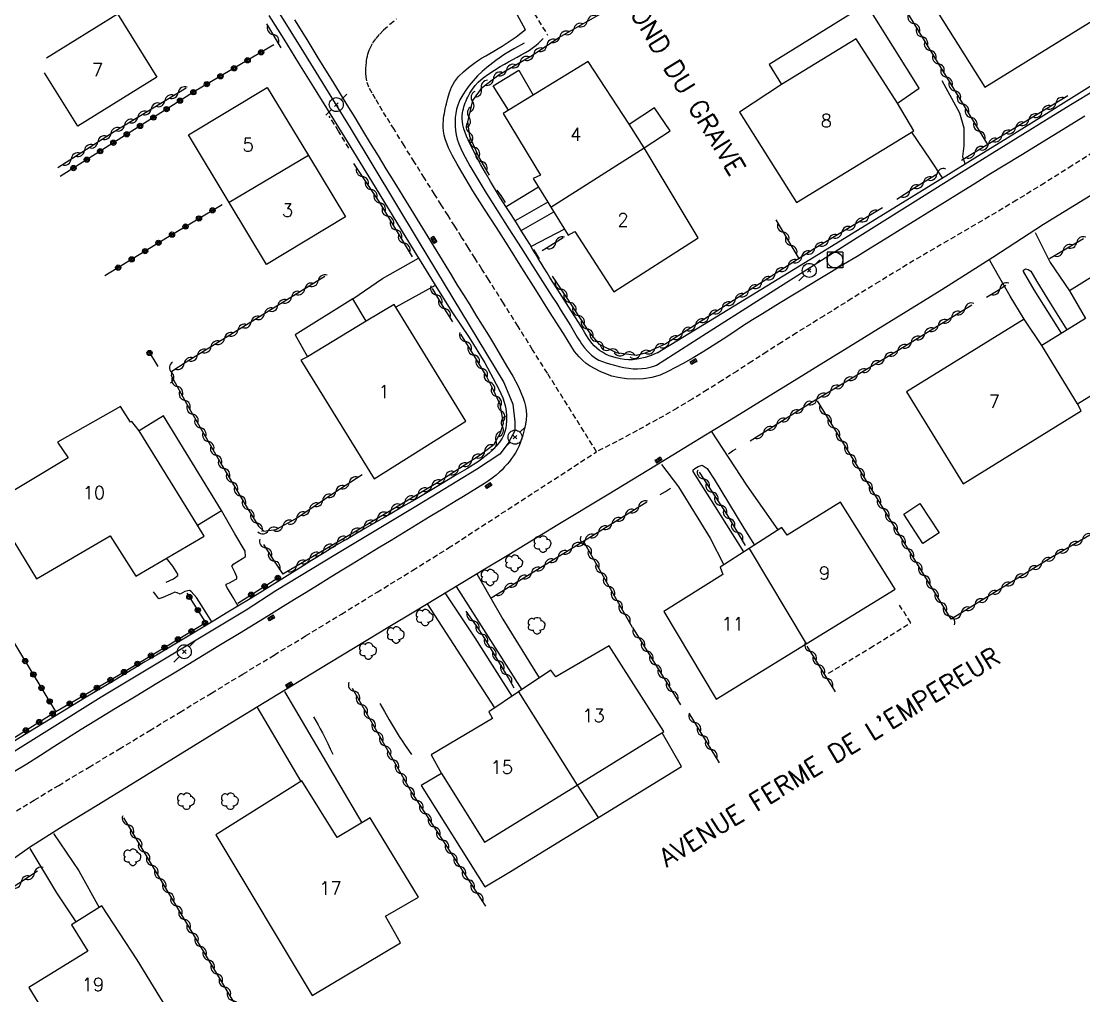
# Model space of a CAD drawing. Header units: millimetres. Extents: x 157000 to 158001, y 157000 to 158002.
# Drawn here: x 157534.4 to 157635.6, y 157336.2 to 157429 of the extents above; entities that cross this region are included whole.
import ezdxf
from ezdxf.enums import TextEntityAlignment as Align

# ---------------------------------------------------------------- set-up
doc = ezdxf.new("R2010")
doc.units = ezdxf.units.MM
doc.linetypes.add('DASHED', pattern=[0.75, 0.5, -0.25])
doc.layers.get('0').update_dxf_attribs({"linetype": 'CONTINUOUS'})
for name, color, linetype in [('W0001', 6, 'DASHED'), ('W0008', 7, 'CONTINUOUS'), ('W0014', 7, 'CONTINUOUS'), ('W0017', 7, 'CONTINUOUS'), ('W0101', 7, 'CONTINUOUS'), ('W0104', 1, 'CONTINUOUS'), ('W0112', 1, 'DASHED'), ('W0300', 7, 'CONTINUOUS'), ('W0310', 3, 'CONTINUOUS'), ('W0323', 7, 'CONTINUOUS'), ('W0401', 7, 'CONTINUOUS'), ('W0420', 7, 'CONTINUOUS'), ('W0473', 7, 'CONTINUOUS'), ('W0989', 7, 'CONTINUOUS'), ('W0991', 7, 'CONTINUOUS'), ('W1102', 7, 'CONTINUOUS')]:
    doc.layers.add(name, color=color, linetype=linetype)
doc.styles.get("Standard").update_dxf_attribs({"font": 'romans.shx', "width": 0.85})

# ---------------------------------------------------------------- blocks, each defined once
blk = doc.blocks.new('T473')
for p, q in [((-0.166667, 0.166667), (0.166667, -0.166667)), ((-0.166667, -0.166667), (0.166667, 0.166667)), ((0.500001, 0.500001), (1.000002, 1.000002)), ((-1.000002, -1.000002), (-0.500001, -0.500001))]:
    blk.add_line(p, q)
blk.add_ellipse((0, 0), major_axis=(0.471405, 0.471405), ratio=1, start_param=5.4977871438, end_param=11.780972451)
blk = doc.blocks.new('T401')
for p, q in [((-0.3, 0.3), (0, 0.3)), ((-0.3, -0.25), (-0.3, 0.3)), ((-0.3, 0.15), (0, 0.15)), ((-0.3, 0), (0, 0)), ((0, 0.3), (0, -0.25)), ((-0.3, -0.15), (0, -0.15)), ((-0.3, -0.25), (-0.3, -0.3)), ((-0.3, -0.3), (0, -0.3)), ((0, -0.3), (0, -0.25))]:
    blk.add_line(p, q)
blk = doc.blocks.new('T300')
for p, q in [((-0.8, 0.51), (-0.86, 0.34)), ((-0.86, 0.34), (-0.86, 0.17)), ((-0.86, 0.17), (-0.74, 0.06)), ((-0.69, 0.63), (-0.8, 0.51)), ((-0.8, -0.06), (-0.74, 0.06)), ((-0.74, 0.06), (-0.69, 0.11)), ((-0.57, 0.69), (-0.69, 0.63)), ((-0.46, 0.69), (-0.57, 0.69)), ((-0.29, 0.63), (-0.46, 0.69)), ((-0.29, 0.63), (-0.17, 0.74)), ((-0.23, 0.57), (-0.29, 0.63)), ((-0.17, 0.74), (-0.06, 0.8)), ((-0.06, 0.8), (0.06, 0.8)), ((0.06, 0.8), (0.23, 0.74)), ((0.23, 0.74), (0.34, 0.63)), ((0.34, 0.63), (0.4, 0.51)), ((0.46, 0.46), (0.34, 0.46)), ((0.4, 0.51), (0.4, 0.46)), ((0.57, 0.4), (0.46, 0.46)), ((0.57, 0.4), (0.69, 0.29)), ((0.69, 0.29), (0.74, 0.17)), ((0.74, 0.06), (0.69, -0.17)), ((0.74, 0.17), (0.74, 0.06)), ((-0.8, -0.17), (-0.8, -0.06)), ((-0.8, -0.23), (-0.8, -0.17)), ((-0.74, -0.34), (-0.8, -0.23)), ((-0.69, -0.4), (-0.74, -0.34)), ((-0.51, -0.46), (-0.69, -0.4)), ((-0.4, -0.46), (-0.51, -0.46)), ((-0.4, -0.46), (-0.34, -0.46)), ((-0.34, -0.46), (-0.34, -0.4)), ((-0.34, -0.51), (-0.34, -0.46)), ((-0.29, -0.63), (-0.34, -0.51)), ((-0.17, -0.74), (-0.29, -0.63)), ((-0.06, -0.8), (-0.17, -0.74)), ((0.06, -0.8), (-0.06, -0.8)), ((0.17, -0.74), (0.06, -0.8)), ((0.23, -0.69), (0.17, -0.74)), ((0.29, -0.46), (0.23, -0.46)), ((0.29, -0.63), (0.23, -0.69)), ((0.46, -0.4), (0.29, -0.46)), ((0.34, -0.51), (0.29, -0.63)), ((0.34, -0.51), (0.34, -0.46)), ((0.57, -0.34), (0.46, -0.4)), ((0.63, -0.29), (0.57, -0.34)), ((0.69, -0.17), (0.63, -0.29))]:
    blk.add_line(p, q)
blk = doc.blocks.new('T420')
for p, q in [((0.75, 0.75), (-0.75, 0.75)), ((-0.75, 0.75), (-0.75, -0.75)), ((0.75, 0.75), (0.75, -0.75)), ((0.75, -0.75), (-0.75, -0.75))]:
    blk.add_line(p, q)
blk.add_ellipse((0, 0), major_axis=(-0.53, 0.53), ratio=1, start_param=3.926991, end_param=10.210176)
blk = doc.blocks.new('t310o')
at = {"color": 0, "linetype": 'Continuous'}
for centre, start, end in [((-0.5, 0.38), 216.8699, 323.1304), ((0.5, -0.37), 36.8699, 143.1303)]:
    blk.add_arc(centre, 0.625, start, end, dxfattribs=at)
blk = doc.blocks.new('t323o')
at = {"color": 0, "linetype": 'Continuous'}
for radius in [0.25, 0.15]:
    blk.add_circle((0, 0), radius, dxfattribs=at)

msp = doc.modelspace()

# ---------------------------------------------------------------- linework, layer by layer
at = {"layer": 'W0001'}
for points in [[(157589.16, 157387.96), (157584.47, 157395.45), (157583.07, 157397.68), (157581.68, 157399.9), (157580.28, 157402.12), (157578.87, 157404.35), (157578.23, 157405.36), (157577.59, 157406.38), (157576.94, 157407.4), (157576.3, 157408.41), (157575.65, 157409.43), (157575.01, 157410.45), (157574.37, 157411.47), (157573.73, 157412.48), (157572.76, 157414.03), (157571.79, 157415.57), (157570.83, 157417.12), (157569.87, 157418.67), (157569.5, 157419.26), (157569.13, 157419.85), (157568.77, 157420.44), (157568.42, 157421.04), (157568.1, 157421.58), (157567.78, 157422.11), (157567.48, 157422.67), (157567.27, 157423.27), (157567.2, 157423.65), (157567.18, 157424.04), (157567.18, 157424.42), (157567.21, 157424.8), (157567.24, 157425), (157567.26, 157425.21), (157567.29, 157425.42), (157567.33, 157425.62), (157567.38, 157425.82), (157567.44, 157426.02), (157567.51, 157426.22), (157567.59, 157426.41), (157567.85, 157426.89), (157568.17, 157427.33), (157568.52, 157427.74), (157568.88, 157428.13), (157569.48, 157428.68), (157570.11, 157429.2)], [(157637.09, 157416.88), (157634.46, 157415.21), (157631.82, 157413.55), (157629.16, 157411.91), (157627.86, 157411.13), (157626.56, 157410.36), (157625.25, 157409.6), (157623.95, 157408.84), (157622.64, 157408.08), (157621.33, 157407.32), (157620.03, 157406.55), (157618.73, 157405.78), (157616.09, 157404.17), (157613.46, 157402.55), (157610.83, 157400.91), (157608.2, 157399.28), (157606.78, 157398.38), (157605.36, 157397.48), (157603.95, 157396.56), (157602.54, 157395.65), (157601.12, 157394.75), (157599.7, 157393.85), (157598.26, 157392.97), (157596.82, 157392.11), (157594.93, 157391.03), (157593.02, 157389.98), (157591.1, 157388.95), (157589.16, 157387.96)], [(157517.09, 157344.1), (157528.58, 157350.59), (157530.92, 157351.98), (157533.26, 157353.38), (157535.6, 157354.79), (157537.93, 157356.19), (157540.83, 157357.93), (157543.72, 157359.67), (157546.61, 157361.42), (157549.49, 157363.17), (157552.48, 157364.97), (157555.47, 157366.79), (157558.45, 157368.6), (157561.44, 157370.42), (157564.85, 157372.5), (157568.26, 157374.59), (157571.66, 157376.68), (157575.05, 157378.8), (157589.16, 157387.96)]]:
    msp.add_lwpolyline(points, dxfattribs=at)
at = {"layer": 'W0008'}
for points in [[(157582.4, 157428.15), (157581.62, 157429.54), (157580.82, 157430.92), (157580.01, 157432.3), (157579.19, 157433.66), (157578.12, 157435.42), (157577.03, 157437.17), (157575.92, 157438.91), (157574.81, 157440.64)], [(157560.38, 157429.09), (157561.55, 157427.21), (157562.72, 157425.32), (157563.88, 157423.44), (157564.63, 157422.22), (157565.37, 157421.01), (157566.12, 157419.79), (157566.86, 157418.57), (157567.61, 157417.35), (157568.35, 157416.14), (157569.09, 157414.92), (157569.84, 157413.7), (157571.2, 157411.48), (157572.57, 157409.25), (157573.93, 157407.02), (157575.3, 157404.8), (157575.89, 157403.84), (157576.48, 157402.89), (157577.08, 157401.94), (157577.67, 157400.98), (157578.27, 157400.03), (157578.85, 157399.07), (157579.43, 157398.11), (157580, 157397.14), (157580.58, 157396.15), (157581.17, 157395.16), (157581.72, 157394.14), (157582.17, 157393.07), (157582.29, 157392.69), (157582.39, 157392.3), (157582.45, 157391.9), (157582.47, 157391.49), (157582.44, 157390.96), (157582.35, 157390.44), (157582.23, 157389.93), (157582.09, 157389.43), (157581.99, 157389.1), (157581.88, 157388.78), (157581.76, 157388.46), (157581.61, 157388.16), (157581.45, 157387.86), (157581.26, 157387.58), (157581.06, 157387.31), (157580.85, 157387.04), (157580.63, 157386.77), (157580.4, 157386.51), (157580.17, 157386.25), (157579.91, 157386.01), (157579.58, 157385.72), (157579.22, 157385.45), (157578.86, 157385.19), (157578.49, 157384.94), (157577.83, 157384.51), (157577.15, 157384.1), (157576.47, 157383.7), (157575.79, 157383.29), (157574.55, 157382.54), (157573.31, 157381.78), (157572.07, 157381.03), (157570.83, 157380.27), (157569.59, 157379.52), (157568.35, 157378.77), (157567.11, 157378.01), (157565.87, 157377.25), (157564.78, 157376.58), (157563.68, 157375.91), (157562.59, 157375.23), (157561.49, 157374.56), (157560.4, 157373.88), (157559.31, 157373.21), (157558.21, 157372.53), (157557.11, 157371.86), (157555.15, 157370.66), (157553.18, 157369.47), (157551.22, 157368.28), (157549.25, 157367.08), (157547.28, 157365.89), (157545.31, 157364.7), (157543.35, 157363.51), (157541.38, 157362.31), (157540.07, 157361.5), (157538.77, 157360.68), (157537.48, 157359.85), (157536.18, 157359.02), (157534.88, 157358.21), (157533.56, 157357.41)], [(157635.67, 157419.92), (157632.62, 157418.05), (157629.57, 157416.19), (157626.53, 157414.32), (157625.12, 157413.45), (157623.71, 157412.58), (157622.3, 157411.7), (157620.89, 157410.83), (157619.48, 157409.96), (157618.07, 157409.09), (157616.66, 157408.22), (157615.25, 157407.35), (157613.97, 157406.57), (157612.68, 157405.79), (157611.39, 157405.01), (157610.1, 157404.23), (157608.81, 157403.46), (157607.52, 157402.68), (157606.24, 157401.9), (157604.95, 157401.11), (157604.01, 157400.52), (157603.07, 157399.91), (157602.14, 157399.3), (157601.21, 157398.69), (157600.27, 157398.08), (157599.32, 157397.49), (157598.36, 157396.92), (157597.39, 157396.38), (157596.68, 157395.99), (157595.96, 157395.6), (157595.21, 157395.27), (157594.42, 157395.03), (157593.62, 157394.9), (157592.81, 157394.87), (157592, 157394.92), (157591.2, 157395.03), (157590.61, 157395.17), (157590.04, 157395.37), (157589.49, 157395.61), (157588.95, 157395.89), (157588.56, 157396.12), (157588.18, 157396.38), (157587.83, 157396.67), (157587.5, 157396.99), (157587.07, 157397.51), (157586.7, 157398.07), (157586.35, 157398.65), (157586, 157399.21), (157584.67, 157401.29), (157583.36, 157403.38), (157582.05, 157405.47), (157580.74, 157407.57), (157579.62, 157409.31), (157578.49, 157411.05), (157577.37, 157412.81), (157576.32, 157414.6), (157575.88, 157415.36), (157575.45, 157416.13), (157575.05, 157416.92), (157574.74, 157417.75), (157574.65, 157418.12), (157574.59, 157418.49), (157574.56, 157418.86), (157574.56, 157419.23), (157574.57, 157419.47), (157574.59, 157419.7), (157574.62, 157419.94), (157574.66, 157420.17), (157574.7, 157420.4), (157574.75, 157420.63), (157574.81, 157420.86), (157574.87, 157421.09), (157575, 157421.62), (157575.15, 157422.16), (157575.35, 157422.69), (157575.62, 157423.19), (157576.01, 157423.69), (157576.47, 157424.14), (157576.96, 157424.54), (157577.46, 157424.92), (157577.83, 157425.19), (157578.21, 157425.44), (157578.6, 157425.67), (157578.99, 157425.9), (157579.38, 157426.12), (157579.77, 157426.35), (157580.16, 157426.58), (157580.54, 157426.83), (157581.02, 157427.15), (157581.49, 157427.48), (157581.95, 157427.82), (157582.4, 157428.17)], [(157532.05, 157348.11), (157535.15, 157350.29), (157538.35, 157352.33), (157541.59, 157354.3), (157544.81, 157356.28), (157549.27, 157359.05), (157553.74, 157361.8), (157558.22, 157364.53), (157562.7, 157367.26), (157564.96, 157368.63), (157567.22, 157369.99), (157569.48, 157371.36), (157571.74, 157372.72), (157574, 157374.08), (157576.27, 157375.45), (157578.53, 157376.81), (157580.79, 157378.18), (157585.48, 157381.02), (157590.17, 157383.87), (157594.86, 157386.72), (157599.54, 157389.58), (157602.36, 157391.3), (157605.17, 157393.03), (157607.98, 157394.76), (157610.79, 157396.49), (157613.6, 157398.22), (157616.41, 157399.95), (157619.23, 157401.68), (157622.04, 157403.4), (157626.9, 157406.48), (157631.73, 157409.63), (157636.65, 157412.66)]]:
    msp.add_lwpolyline(points, dxfattribs=at)
at = {"layer": 'W0014'}
for points in [[(157557.78, 157431.61), (157561.23, 157426.02), (157565.69, 157418.82), (157572.17, 157408.04), (157580.34, 157394.57), (157581.17, 157392.48), (157581.38, 157390.82), (157581.36, 157389.95), (157580.74, 157388.79), (157579.94, 157387.73), (157577.73, 157386.28), (157572.11, 157382.84), (157564.31, 157378.17), (157558.6, 157374.71), (157555.77, 157372.89), (157541.97, 157364.59), (157531.58, 157358.13), (157526.34, 157354.9), (157524.42, 157353.68)], [(157557.93, 157429.52), (157559.36, 157427.24), (157560.78, 157424.97), (157562.2, 157422.69), (157565.14, 157417.92), (157568.08, 157413.15), (157571, 157408.37), (157573.93, 157403.58), (157575.45, 157401.2), (157577.01, 157398.83), (157578.51, 157396.42), (157579.85, 157393.92), (157580.04, 157393.51), (157580.22, 157393.1), (157580.37, 157392.67), (157580.48, 157392.24), (157580.55, 157391.81), (157580.59, 157391.38), (157580.59, 157390.95), (157580.55, 157390.52), (157580.5, 157390.2), (157580.42, 157389.88), (157580.31, 157389.56), (157580.16, 157389.26), (157579.91, 157388.86), (157579.6, 157388.49), (157579.27, 157388.15), (157578.92, 157387.83), (157577.9, 157387.04), (157576.81, 157386.34), (157575.7, 157385.69), (157574.6, 157385.04), (157573.33, 157384.27), (157572.06, 157383.51), (157570.78, 157382.77), (157569.49, 157382.03), (157568.21, 157381.29), (157566.92, 157380.55), (157565.65, 157379.8), (157564.37, 157379.05), (157563.2, 157378.33), (157562.02, 157377.61), (157560.85, 157376.88), (157559.68, 157376.15), (157558.51, 157375.42), (157557.35, 157374.69), (157556.17, 157373.97), (157555, 157373.25), (157553.89, 157372.58), (157552.79, 157371.91), (157551.68, 157371.25), (157550.57, 157370.59), (157549.46, 157369.93), (157548.35, 157369.26), (157547.24, 157368.6), (157546.13, 157367.94), (157543.26, 157366.21), (157540.4, 157364.48), (157537.54, 157362.74), (157534.68, 157361), (157533.76, 157360.44)], [(157582.27, 157426.87), (157581.33, 157426.37), (157580.43, 157425.82), (157579.55, 157425.22), (157578.71, 157424.57), (157578.25, 157424.18), (157577.82, 157423.75), (157577.4, 157423.3), (157577.02, 157422.83), (157576.71, 157422.39), (157576.41, 157421.94), (157576.15, 157421.46), (157575.94, 157420.96), (157575.83, 157420.58), (157575.75, 157420.19), (157575.7, 157419.8), (157575.68, 157419.4), (157575.68, 157418.98), (157575.72, 157418.55), (157575.79, 157418.13), (157575.88, 157417.72), (157576.03, 157417.28), (157576.22, 157416.85), (157576.43, 157416.43), (157576.65, 157416.01), (157577.09, 157415.2), (157577.56, 157414.4), (157578.05, 157413.61), (157578.53, 157412.82), (157579.66, 157410.99), (157580.81, 157409.19), (157581.97, 157407.38), (157583.12, 157405.58), (157583.56, 157404.88), (157584.01, 157404.18), (157584.46, 157403.48), (157584.91, 157402.79), (157585.36, 157402.09), (157585.8, 157401.39), (157586.24, 157400.69), (157586.68, 157399.99), (157586.81, 157399.77), (157586.94, 157399.55), (157587.06, 157399.33), (157587.18, 157399.11), (157587.3, 157398.88), (157587.44, 157398.67), (157587.58, 157398.45), (157587.73, 157398.24), (157588.02, 157397.87), (157588.34, 157397.51), (157588.69, 157397.17), (157589.07, 157396.87), (157589.38, 157396.69), (157589.72, 157396.56), (157590.06, 157396.44), (157590.4, 157396.33), (157590.85, 157396.2), (157591.31, 157396.08), (157591.77, 157395.98), (157592.24, 157395.91), (157592.64, 157395.87), (157593.05, 157395.86), (157593.46, 157395.88), (157593.87, 157395.93), (157594.12, 157395.97), (157594.38, 157396.04), (157594.62, 157396.12), (157594.86, 157396.22)], [(157594.92, 157397.39), (157594.36, 157397.14), (157593.79, 157396.95), (157593.19, 157396.81), (157592.59, 157396.73), (157592.2, 157396.72), (157591.81, 157396.74), (157591.42, 157396.8), (157591.04, 157396.89), (157590.7, 157396.99), (157590.35, 157397.11), (157590.02, 157397.26), (157589.71, 157397.44), (157589.44, 157397.62), (157589.18, 157397.83), (157588.94, 157398.05), (157588.72, 157398.3), (157588.36, 157398.77), (157588.04, 157399.28), (157587.74, 157399.8), (157587.43, 157400.31), (157586.75, 157401.37), (157586.07, 157402.43), (157585.39, 157403.49), (157584.72, 157404.55), (157584.44, 157405), (157584.16, 157405.46), (157583.89, 157405.91), (157583.61, 157406.36), (157583.34, 157406.82), (157583.06, 157407.27), (157582.79, 157407.73), (157582.51, 157408.18), (157582.02, 157408.97), (157581.52, 157409.76), (157581.02, 157410.54), (157580.52, 157411.33), (157580.02, 157412.12), (157579.53, 157412.91), (157579.04, 157413.71), (157578.58, 157414.51), (157578.14, 157415.29), (157577.71, 157416.08), (157577.3, 157416.87), (157576.93, 157417.68), (157576.78, 157418.02), (157576.64, 157418.37), (157576.51, 157418.72), (157576.42, 157419.09), (157576.38, 157419.37), (157576.36, 157419.66), (157576.36, 157419.94), (157576.39, 157420.23), (157576.43, 157420.42), (157576.47, 157420.62), (157576.52, 157420.81), (157576.58, 157421), (157576.65, 157421.19), (157576.73, 157421.38), (157576.81, 157421.56), (157576.89, 157421.74), (157577.1, 157422.12), (157577.33, 157422.48), (157577.59, 157422.83), (157577.88, 157423.15), (157578.36, 157423.58), (157578.89, 157423.96), (157579.44, 157424.3), (157579.99, 157424.64), (157580.38, 157424.88), (157580.78, 157425.11), (157581.18, 157425.32), (157581.59, 157425.53), (157581.99, 157425.75), (157582.39, 157425.98), (157582.78, 157426.22), (157583.16, 157426.48), (157583.4, 157426.68), (157583.63, 157426.88), (157583.85, 157427.1), (157584.06, 157427.33)], [(157594.92, 157397.39), (157601.7, 157401.52), (157608.48, 157405.66), (157615.25, 157409.82), (157622.02, 157413.98), (157625.18, 157415.94), (157628.33, 157417.89), (157631.49, 157419.86), (157634.64, 157421.82), (157637.79, 157423.78)], [(157594.86, 157396.22), (157599.63, 157399.27), (157604.41, 157402.3), (157609.19, 157405.33), (157613.98, 157408.35), (157618.48, 157411.18), (157622.98, 157414.01), (157627.49, 157416.82), (157632.02, 157419.61), (157634.33, 157421.02), (157636.64, 157422.43)]]:
    msp.add_lwpolyline(points, dxfattribs=at)
at = {"layer": 'W0017'}
for points in [[(157622.04, 157423.33), (157623.73, 157420.24), (157624.15, 157418.8), (157624.13, 157417.09), (157624, 157416.07), (157624.18, 157415.6), (157624.23, 157415.34)], [(157622.12, 157414.05), (157620.93, 157415.81), (157619.18, 157418.39)], [(157580.56, 157411.32), (157583.62, 157413.18)], [(157584.51, 157411.74), (157581.41, 157409.95)], [(157581.98, 157409.04), (157585.09, 157410.8)], [(157586.1, 157409.15), (157582.92, 157407.5)], [(157630.93, 157408.83), (157632.36, 157406), (157634.2, 157403.28)], [(157565.93, 157402.54), (157568.78, 157404.45), (157572.21, 157406.39)], [(157629.88, 157400.58), (157628.54, 157402.79), (157627.44, 157404.73), (157626.6, 157406.19)], [(157633.45, 157399.26), (157630.84, 157403.39), (157629.82, 157405.12), (157629.83, 157405.27), (157630, 157405.38), (157630.28, 157405.33), (157630.52, 157405.15), (157631.1, 157404.18), (157632.37, 157402.11), (157633.96, 157399.57)], [(157573.8, 157403.8), (157570.03, 157401.73)], [(157606.44, 157380.52), (157603.47, 157384.77), (157600.11, 157389.92)], [(157595.34, 157386.76), (157596.95, 157384.61), (157599.97, 157379.74), (157601.28, 157377.2)], [(157603.19, 157378.43), (157600.49, 157382.72), (157598.37, 157386.07), (157598.35, 157386.24), (157598.52, 157386.38), (157598.82, 157386.55), (157599.21, 157386.67), (157599.69, 157386.36), (157600.35, 157385.36), (157603.19, 157380.68), (157604.2, 157379.08)], [(157555.02, 157373.26), (157554.53, 157374.09), (157554.11, 157374.8), (157553.95, 157375.08), (157553.87, 157375.21), (157553.89, 157375.36), (157554.19, 157375.48), (157554.78, 157375.79), (157554.89, 157375.85), (157554.9, 157376.04), (157554.7, 157376.48), (157554.41, 157377.05), (157554.6, 157377.29), (157555.42, 157377.78), (157555.73, 157377.98), (157555.7, 157378.5), (157554.7, 157380.13), (157553.42, 157382.37)], [(157548.18, 157375.53), (157548.85, 157375.86), (157549.27, 157376.18), (157549.27, 157376.3), (157548.8, 157377.05), (157548.19, 157377.82)], [(157577.75, 157376.34), (157580.23, 157372.03), (157583.7, 157366.43)], [(157575.77, 157375.14), (157579.49, 157369.3), (157582.03, 157365.3)], [(157552.5, 157371.75), (157551.72, 157373.04), (157551.05, 157374.08), (157550.56, 157374.64), (157550.38, 157374.75), (157549.95, 157374.65), (157549.51, 157374.41), (157549.21, 157374.53), (157548.99, 157374.6), (157548.58, 157374.41), (157547.85, 157374.09), (157547.48, 157373.96), (157547.19, 157374.35), (157546.95, 157374.61)], [(157581.12, 157364.69), (157577.58, 157370.23), (157574.75, 157374.53)], [(157573.01, 157373.48), (157579.45, 157363.57)], [(157559.44, 157365.13), (157566.79, 157352.62)], [(157556.8, 157363.66), (157560.98, 157356.55)], [(157537.42, 157351.6), (157539.86, 157348.06), (157541.77, 157344.55)], [(157539.59, 157343.18), (157537.74, 157345.97), (157535.21, 157350.17)]]:
    msp.add_lwpolyline(points, dxfattribs=at)
at = {"layer": 'W0101'}
for points in [[(157624.38, 157433.75), (157620.67, 157431.39), (157626.14, 157422.67)], [(157626.14, 157422.67), (157637.2, 157429.52), (157635.62, 157432.2)], [(157543.53, 157429.68), (157547.27, 157423.65), (157539.74, 157418.98), (157536.59, 157424.04)], [(157536.76, 157425.48), (157543.53, 157429.68)], [(157617.83, 157421.15), (157613.88, 157427.29), (157606.76, 157422.93)], [(157592.26, 157419.14), (157592.26, 157419.16), (157588.36, 157425.14), (157580.27, 157420.18)], [(157554.15, 157411.71), (157550.28, 157418.13), (157557.79, 157422.66)], [(157557.79, 157422.66), (157561.71, 157416.17)], [(157606.76, 157422.93), (157602.77, 157420.3), (157608.21, 157411.69)], [(157608.21, 157411.69), (157619.37, 157418.51), (157617.83, 157421.15)], [(157580.27, 157420.18), (157583.82, 157414.3), (157583.12, 157413.99), (157584.51, 157411.74), (157584.81, 157411.26)], [(157593.7, 157416.89), (157592.26, 157419.16)], [(157584.81, 157411.26), (157586.45, 157408.59), (157587.1, 157408.95), (157590.79, 157403.19), (157598.83, 157408.33), (157593.7, 157416.89), (157593.7, 157416.9)], [(157561.71, 157416.17), (157565.24, 157410.32), (157557.73, 157405.78), (157554.15, 157411.71)], [(157645.27, 157410.19), (157634.2, 157403.28), (157635.72, 157400.66)], [(157631.57, 157398.09), (157629.88, 157400.58), (157618.69, 157393.68), (157624.06, 157384.92), (157635.3, 157391.87), (157634.96, 157392.51)], [(157634.96, 157392.51), (157631.57, 157398.09)], [(157612.4, 157383.17), (157607.3, 157380.02), (157606.81, 157380.75), (157603.69, 157378.75)], [(157609.11, 157369.66), (157617.61, 157374.89), (157612.4, 157383.17)], [(157603.69, 157378.75), (157600.92, 157376.97), (157601.19, 157376.26), (157595.58, 157372.75), (157600.56, 157364.39), (157609.11, 157369.66)], [(157587.3, 157356.21), (157595.38, 157361.19), (157595.39, 157361.19), (157595.57, 157361.32), (157590.37, 157369.47), (157585.27, 157366.52), (157584.8, 157367.17), (157581.71, 157365.09)], [(157581.71, 157365.09), (157578.9, 157363.2), (157579.25, 157362.56), (157573.39, 157359.09), (157574.4, 157357.32), (157578.47, 157350.78), (157587.3, 157356.21)], [(157542.05, 157344.73), (157539.15, 157342.91), (157540.69, 157340.4), (157535.09, 157336.95), (157538.69, 157331.03)], [(157543.23, 157329.73), (157549.13, 157333.51), (157545.39, 157339.58), (157542.05, 157344.73)]]:
    msp.add_lwpolyline(points, dxfattribs=at)
for points in [[(157576.7, 157390.88), (157569.88, 157401.98), (157567.21, 157400.41), (157561.62, 157397.01), (157560.98, 157396.68), (157567.99, 157385.39)], [(157545.6, 157389.96), (157544.88, 157390.83), (157544.77, 157390.78), (157543.81, 157392.27), (157537.83, 157388.88), (157538.83, 157387.39), (157531.45, 157382.96), (157535.82, 157375.86), (157542.83, 157379.95), (157545.28, 157376.11), (157551.77, 157379.93), (157551.16, 157380.98)], [(157552.88, 157351.47), (157562.08, 157336.19), (157570.49, 157341.19), (157569.06, 157343.75), (157572.21, 157345.53), (157567.59, 157353.1), (157564.45, 157351.24), (157561.1, 157356.62)]]:
    msp.add_lwpolyline(points, close=True, dxfattribs=at)
at = {"layer": 'W0104'}
for points in [[(157617.83, 157421.15), (157619.89, 157422.58), (157614.86, 157430.58), (157605.59, 157424.84), (157606.76, 157422.93), (157606.76, 157422.93)], [(157580.78, 157420.49), (157579.3, 157422.81), (157581.76, 157424.3), (157583.11, 157421.92)], [(157593.7, 157416.9), (157596.18, 157418.51), (157594.67, 157420.7), (157592.26, 157419.14)], [(157567.21, 157400.41), (157565.93, 157402.54), (157560.45, 157399.1), (157561.63, 157397.01), (157561.62, 157397.01)], [(157635.72, 157400.66), (157631.57, 157398.09)], [(157634.96, 157392.51), (157639.18, 157395.12)], [(157551.16, 157380.98), (157553.42, 157382.37), (157547.92, 157391.39), (157545.6, 157389.96)], [(157574.4, 157357.32), (157572.46, 157356.18), (157578.52, 157346.53), (157580.95, 157347.98), (157597.24, 157358), (157595.39, 157361.19)], [(157587.3, 157356.21), (157589.31, 157353.12)]]:
    msp.add_lwpolyline(points, dxfattribs=at)
msp.add_lwpolyline([(157619.96, 157383.04), (157621.79, 157380.24), (157620.24, 157379.23), (157618.41, 157382.03)], close=True, dxfattribs=at)
at = {"layer": 'W0112'}
for points in [[(157580.43, 157439.71), (157577.97, 157438.16), (157580.46, 157434.13), (157584.5, 157427.63)], [(157565.57, 157416.86), (157564.59, 157418.5), (157563.69, 157419.92)], [(157611.25, 157366.87), (157615.2, 157369.27), (157619.08, 157371.68), (157617.92, 157373.5)]]:
    msp.add_lwpolyline(points, dxfattribs=at)
at = {"layer": 'W0300'}
for points in [[(157568.51, 157364), (157568.95, 157363.21), (157569.41, 157362.42), (157569.88, 157361.63), (157570.36, 157360.86), (157570.64, 157360.42), (157570.93, 157359.98), (157571.23, 157359.55), (157571.53, 157359.12)], [(157562.21, 157362.72), (157562.43, 157362.34), (157562.64, 157361.96), (157562.84, 157361.57), (157563.04, 157361.18), (157563.3, 157360.68), (157563.55, 157360.18), (157563.8, 157359.67), (157564.04, 157359.16)]]:
    msp.add_lwpolyline(points, dxfattribs=at)
at = {"layer": 'W0310'}
for points in [[(157628.31, 157454.02), (157610.66, 157442.86), (157618.49, 157430.19), (157626.39, 157417.21)], [(157578.95, 157414.3), (157577.92, 157416.1), (157577.1, 157417.98), (157576.9, 157419.39), (157577.37, 157421.42), (157578.27, 157422.64), (157579.88, 157423.9), (157583.04, 157425.73), (157585.55, 157427.42), (157590.49, 157430.2)], [(157559.13, 157426.43), (157557.75, 157428.71)], [(157537.86, 157415.03), (157543.2, 157418.46), (157550.08, 157422.62)], [(157634.03, 157421.85), (157629.82, 157419.28), (157623.91, 157415.71)], [(157571.62, 157406.54), (157568.51, 157411.69), (157566.05, 157415.41)], [(157621.61, 157414.39), (157619.3, 157413), (157617.75, 157411.98)], [(157580.48, 157411.69), (157580.08, 157412.37), (157579.7, 157412.87)], [(157616.38, 157411.18), (157609.88, 157407.29), (157595.76, 157398.24), (157593.8, 157397.36), (157592.94, 157397.14), (157591.05, 157397.38), (157589.44, 157398.17), (157588.44, 157399.38), (157586.66, 157402.12), (157584.95, 157404.68)], [(157606.23, 157410.05), (157608.46, 157406.3)], [(157585.97, 157408.32), (157584.8, 157407.59), (157583.98, 157407.09)], [(157632.31, 157406.35), (157634.16, 157407.48), (157635.55, 157408.28)], [(157583.71, 157406.32), (157583.43, 157406.82), (157583.18, 157407.21)], [(157563.27, 157404.64), (157557.32, 157400.98), (157550.07, 157396.49), (157548.69, 157395.6), (157548.65, 157395.23), (157550.13, 157392.49), (157553.47, 157386.7), (157555.88, 157382.61), (157556.96, 157380.88), (157557.46, 157380.4), (157558.62, 157380.57), (157560.48, 157381.56), (157564.12, 157384.04), (157566.84, 157385.8)], [(157575.47, 157400.35), (157574.55, 157401.8), (157573.54, 157403.51)], [(157626.29, 157402.69), (157627.25, 157403.27), (157628.13, 157403.83)], [(157603.79, 157388.99), (157609.68, 157392.7), (157618.03, 157397.72), (157624.9, 157401.96)], [(157559.27, 157376.32), (157564.92, 157379.64), (157574.05, 157385.08), (157578.07, 157387.66), (157579.4, 157388.69), (157580, 157389.76), (157580.3, 157390.69), (157579.99, 157392.47), (157579.32, 157393.88), (157578.67, 157395.17), (157577.53, 157397.07), (157576.23, 157399.16)], [(157638.33, 157381.3), (157632.57, 157377.96), (157622.92, 157372.03), (157610.19, 157392.8)], [(157601.71, 157387.77), (157602.1, 157388.06), (157602.46, 157388.24)], [(157598.92, 157386.01), (157601.55, 157381.98), (157603.3, 157379.02)], [(157595.2, 157383.88), (157595.73, 157384.17), (157596.21, 157384.49)], [(157579.11, 157374.06), (157589.5, 157380.42), (157593.96, 157383.2)], [(157557.42, 157379.13), (157558.4, 157377.64), (157558.77, 157377.05), (157559.28, 157376.3)], [(157592.57, 157371.21), (157590.1, 157375.56), (157587.92, 157379.45)], [(157581.3, 157365.45), (157580.76, 157366.42), (157580.2, 157367.39), (157579.64, 157368.35), (157579.06, 157369.3), (157578.5, 157370.18), (157577.93, 157371.06), (157577.35, 157371.93), (157576.75, 157372.79)], [(157592.57, 157371.21), (157597.16, 157363.87)], [(157611.9, 157365.1), (157609.23, 157369.46)], [(157565.89, 157365.45), (157571.56, 157355.49), (157578.58, 157344.68)], [(157600.86, 157358.34), (157597.97, 157363.08)], [(157551.2, 157297.69), (157560.89, 157303.54), (157570.84, 157308.87), (157563.27, 157320.84), (157554.44, 157335.83), (157544.13, 157353.11)], [(157535.92, 157348.02), (157534.14, 157346.85), (157532.03, 157345.49), (157530.23, 157343.97), (157529.74, 157343.14), (157529.18, 157341.5), (157528.78, 157339.14), (157528.78, 157338.85)]]:
    msp.add_lwpolyline(points, dxfattribs=at)
at = {"layer": 'W0323'}
for points in [[(157558.42, 157426.71), (157551.03, 157422.38), (157538.07, 157414.18)], [(157553.49, 157411.49), (157548.28, 157408.38), (157542.33, 157404.72)], [(157546.44, 157397.59), (157547.36, 157396.09)], [(157510.52, 157361.85), (157512.45, 157359.49), (157514.88, 157357.31), (157518.2, 157355.62), (157521.61, 157355.01), (157523.35, 157354.88), (157524.3, 157355.06), (157526.44, 157356.2), (157537.66, 157363.21), (157530.38, 157375.21), (157521.27, 157390.47), (157517.21, 157396.77)], [(157555, 157373.55), (157559.05, 157376.11)], [(157537.67, 157363.23), (157543.47, 157366.58), (157551.94, 157371.7), (157550.16, 157374.48)]]:
    msp.add_lwpolyline(points, dxfattribs=at)
at = {"layer": 'W1102'}
for points in [[(157584.81, 157411.26), (157593.7, 157416.89)], [(157561.71, 157416.17), (157554.15, 157411.71)], [(157603.69, 157378.75), (157609.11, 157369.66)], [(157581.71, 157365.09), (157587.3, 157356.21), (157587.3, 157356.21)]]:
    msp.add_lwpolyline(points, dxfattribs=at)

# ---------------------------------------------------------------- block references
at = {"layer": 'W0300'}
for p in [(157584.06, 157379.16), (157581.35, 157377.33), (157579.02, 157375.99), (157572.83, 157372.17), (157583.49, 157371.39), (157570.07, 157370.51), (157567.43, 157368.99), (157550.11, 157354.68), (157554.28, 157354.68), (157544.99, 157349.34)]:
    msp.add_blockref('T300', p, dxfattribs=at)
at = {"layer": 'W0310'}
for p, rotation in [((157619.37, 157428.74), 301.3330344332975), ((157558.35, 157427.71), 121.0079662299913), ((157586.98, 157428.22), 29.46362797653762), ((157588.28, 157428.96), 29.46362797653762), ((157585.67, 157427.48), 29.46362797653762), ((157620.15, 157427.46), 301.3330344332975), ((157584.42, 157426.66), 33.8634835533773), ((157620.93, 157426.18), 301.3330344332975), ((157581.88, 157425.06), 30.05574039392522), ((157583.18, 157425.82), 33.8634835533773), ((157621.71, 157424.9), 301.3330344332975), ((157580.58, 157424.31), 30.05574039392522), ((157579.34, 157423.48), 38.16037765079894), ((157622.49, 157423.62), 301.3330344332975), ((157549.32, 157422.16), 31.17616108206272), ((157578.19, 157422.53), 53.63813790505699), ((157623.27, 157422.34), 301.3330344332975), ((157548.04, 157421.38), 31.17616108206272), ((157577.35, 157421.3), 76.92303807988436), ((157624.05, 157421.06), 301.3330344332975), ((157632.89, 157421.15), 211.4934098026854), ((157546.75, 157420.61), 31.17616108206272), ((157577.01, 157419.84), 76.92303807988436), ((157624.83, 157419.78), 301.3330344332975), ((157631.61, 157420.37), 211.4934098026854), ((157544.19, 157419.06), 31.17616108206272), ((157545.47, 157419.83), 31.17616108206272), ((157630.33, 157419.59), 211.4934098026854), ((157542.91, 157418.27), 32.69897266119476), ((157577.05, 157418.36), 97.99352149377796), ((157625.61, 157418.49), 301.3330344332975), ((157627.76, 157418.04), 211.0363134112947), ((157629.05, 157418.81), 211.0363134112947), ((157541.65, 157417.46), 32.69897266119476), ((157577.55, 157416.95), 113.5588441001541), ((157626.48, 157417.26), 211.0363134112947), ((157539.12, 157415.84), 32.69897266119476), ((157540.38, 157416.65), 32.69897266119476), ((157578.2, 157415.61), 119.7345849426723), ((157625.19, 157416.49), 211.0363134112947), ((157566.86, 157414.18), 123.3339322596281), ((157621.56, 157414.37), 211.1567689785099), ((157567.69, 157412.93), 123.3339322596281), ((157619, 157412.8), 213.3563094788164), ((157620.28, 157413.59), 211.1567689785099), ((157568.51, 157411.67), 121.1549432909797), ((157569.29, 157410.39), 121.1549432909797), ((157615.1, 157410.41), 210.9676488202109), ((157570.06, 157409.11), 121.1549432909797), ((157606.93, 157408.88), 300.7610741871444), ((157612.52, 157408.87), 210.9676488202109), ((157613.81, 157409.64), 210.9676488202109), ((157570.84, 157407.82), 121.1549432909797), ((157585.26, 157407.87), 211.8640650926073), ((157607.69, 157407.59), 300.7610741871444), ((157611.24, 157408.1), 210.9676488202109), ((157634.89, 157407.89), 29.99232046646743), ((157609.95, 157407.33), 210.9676488202109), ((157633.6, 157407.13), 31.33164352080451), ((157607.42, 157405.71), 212.6418077608631), ((157608.69, 157406.52), 212.6418077608631), ((157606.16, 157404.9), 212.6418077608631), ((157562.65, 157404.26), 211.5908522738786), ((157585.79, 157403.43), 123.7159346936279), ((157604.9, 157404.09), 212.6418077608631), ((157560.09, 157402.68), 211.5908522738786), ((157561.37, 157403.47), 211.5908522738786), ((157573.9, 157402.9), 120.5860313274812), ((157603.63, 157403.28), 212.6418077608631), ((157627.57, 157403.47), 32.73522627172539), ((157558.81, 157401.9), 211.5908522738786), ((157574.67, 157401.61), 122.44570484551), ((157586.62, 157402.18), 123.7159346936279), ((157601.11, 157401.67), 212.6418077608631), ((157602.37, 157402.47), 212.6418077608631), ((157557.53, 157401.11), 211.5908522738786), ((157587.44, 157400.93), 123.0290104073709), ((157599.85, 157400.86), 212.6418077608631), ((157622.96, 157400.77), 31.71208191748066), ((157624.24, 157401.56), 31.71208191748066), ((157556.26, 157400.32), 211.7491489772017), ((157588.26, 157399.67), 123.0290104073709), ((157598.58, 157400.05), 212.6418077608631), ((157621.69, 157399.98), 31.71208191748066), ((157553.71, 157398.75), 211.7491489772017), ((157554.98, 157399.54), 211.7491489772017), ((157576.67, 157398.46), 121.8349561212687), ((157589.18, 157398.49), 129.4227957941258), ((157597.32, 157399.24), 212.6418077608631), ((157620.41, 157399.19), 31.71208191748066), ((157552.43, 157397.96), 211.7491489772017), ((157590.41, 157397.69), 153.763083413856), ((157594.71, 157397.77), 204.154774145823), ((157596.06, 157398.43), 212.6418077608631), ((157617.86, 157397.62), 31.01820293274038), ((157619.14, 157398.4), 31.71208191748066), ((157551.16, 157397.17), 211.7491489772017), ((157577.46, 157397.18), 121.8349561212687), ((157591.84, 157397.28), 172.9532259858597), ((157593.31, 157397.24), 194.3653458032225), ((157616.57, 157396.84), 31.01820293274038), ((157548.68, 157395.52), 264.5962086391467), ((157549.88, 157396.37), 212.9828677466519), ((157578.23, 157395.9), 121.0214026027622), ((157615.29, 157396.07), 31.01820293274038), ((157578.96, 157394.59), 116.7421627605053), ((157614, 157395.3), 31.01820293274038), ((157549.22, 157394.17), 298.2608666210905), ((157611.43, 157393.75), 31.01820293274038), ((157612.72, 157394.52), 31.01820293274038), ((157549.93, 157392.85), 298.2608666210905), ((157579.62, 157393.24), 115.2225550088286), ((157610.15, 157392.98), 31.01820293274038), ((157550.67, 157391.54), 300.0041893442771), ((157580.1, 157391.83), 99.94348038292668), ((157608.87, 157392.19), 32.18359384931487), ((157610.97, 157391.52), 121.5013562783428), ((157580.19, 157390.37), 72.43059176966008), ((157606.33, 157390.59), 32.18359384931487), ((157607.6, 157391.39), 32.18359384931487), ((157551.42, 157390.24), 300.0041893442771), ((157605.06, 157389.79), 32.18359384931487), ((157611.76, 157390.24), 121.5013562783428), ((157552.17, 157388.94), 300.0041893442771), ((157579.58, 157389.01), 60.55258979219517), ((157612.54, 157388.97), 121.5013562783428), ((157552.92, 157387.64), 300.0041893442771), ((157578.5, 157387.99), 37.8185287700214), ((157613.33, 157387.69), 121.5013562783428), ((157553.68, 157386.35), 300.5187778474643), ((157577.27, 157387.14), 32.70995021080783), ((157614.11, 157386.41), 121.5013562783428), ((157574.74, 157385.52), 32.70995021080783), ((157576, 157386.33), 32.70995021080783), ((157599.33, 157385.38), 303.1616455292897), ((157554.44, 157385.06), 300.5187778474643), ((157565.59, 157384.99), 32.96100352516278), ((157573.47, 157384.73), 30.76955937239534), ((157614.89, 157385.13), 121.5013562783428), ((157555.2, 157383.76), 300.5187778474643), ((157564.33, 157384.17), 32.96100352516278), ((157572.18, 157383.96), 30.76955937239534), ((157600.15, 157384.12), 303.1616455292897), ((157615.68, 157383.85), 121.5013562783428), ((157555.97, 157382.47), 301.9455973696408), ((157561.84, 157382.49), 34.20278390620383), ((157563.08, 157383.33), 34.20278390620383), ((157569.6, 157382.43), 30.76955937239534), ((157570.89, 157383.2), 30.76955937239534), ((157593.17, 157382.71), 31.94877825863632), ((157600.97, 157382.86), 303.1616455292897), ((157616.46, 157382.57), 121.5013562783428), ((157556.76, 157381.2), 301.9455973696408), ((157560.6, 157381.65), 34.20278390620383), ((157568.31, 157381.66), 30.76955937239534), ((157591.89, 157381.91), 31.94877825863632), ((157601.78, 157381.6), 300.5701145345266), ((157617.25, 157381.29), 121.5013562783428), ((157559.29, 157380.92), 28.24544029778089), ((157567.02, 157380.89), 30.76955937239534), ((157590.62, 157381.12), 31.94877825863632), ((157602.54, 157380.31), 300.5701145345266), ((157557.89, 157380.46), 8.130102353955072), ((157565.74, 157380.13), 30.76955937239534), ((157588.07, 157379.54), 31.4641436308396), ((157589.35, 157380.33), 31.4641436308396), ((157618.03, 157380.01), 121.5013562783428), ((157635.43, 157379.62), 210.1759028305108), ((157557.64, 157378.81), 303.3159981108032), ((157563.15, 157378.6), 30.46022843249823), ((157564.44, 157379.36), 30.46022843249823), ((157586.79, 157378.76), 31.4641436308396), ((157588.15, 157379.05), 119.1793497749974), ((157618.81, 157378.73), 121.5013562783428), ((157634.14, 157378.87), 210.1759028305108), ((157558.46, 157377.55), 302.0228381274923), ((157561.86, 157377.84), 30.46022843249823), ((157585.51, 157377.98), 31.4641436308396), ((157588.88, 157377.74), 119.1793497749974), ((157619.6, 157377.45), 121.5013562783428), ((157632.84, 157378.11), 210.1759028305108), ((157560.57, 157377.08), 30.46022843249823), ((157582.95, 157376.41), 31.4641436308396), ((157584.23, 157377.19), 31.4641436308396), ((157589.61, 157376.43), 119.1793497749974), ((157620.38, 157376.18), 121.5013562783428), ((157630.28, 157376.55), 211.559779801317), ((157631.56, 157377.33), 211.559779801317), ((157581.67, 157375.63), 31.4641436308396), ((157590.35, 157375.12), 119.5915591280537), ((157629, 157375.76), 211.559779801317), ((157580.39, 157374.84), 31.4641436308396), ((157621.16, 157374.9), 121.5013562783428), ((157627.72, 157374.98), 211.559779801317), ((157591.09, 157373.81), 119.5915591280537), ((157621.95, 157373.62), 121.5013562783428), ((157625.17, 157373.41), 211.559779801317), ((157626.45, 157374.19), 211.559779801317), ((157591.83, 157372.51), 119.5915591280537), ((157622.73, 157372.34), 121.5013562783428), ((157623.89, 157372.62), 211.559779801317), ((157577.4, 157371.86), 123.8109903251627), ((157578.23, 157370.6), 123.0070907195918), ((157593.18, 157370.23), 302.0201096761519), ((157579.03, 157369.34), 122.2031912101638), ((157579.81, 157368.06), 120.5953934403086), ((157593.98, 157368.95), 302.0201096761519), ((157609.55, 157368.94), 121.486943574981), ((157594.77, 157367.68), 302.0201096761519), ((157610.33, 157367.66), 121.486943574981), ((157580.56, 157366.76), 119.7914938358607), ((157595.57, 157366.41), 302.0201096761519), ((157611.11, 157366.38), 121.486943574981), ((157566.06, 157365.15), 299.6716670295615), ((157596.36, 157365.14), 302.0201096761519), ((157566.8, 157363.85), 299.6716670295615), ((157567.55, 157362.54), 299.6716670295615), ((157598.52, 157362.18), 121.40088315604), ((157568.29, 157361.24), 299.6716670295615), ((157569.03, 157359.94), 299.6716670295615), ((157599.3, 157360.9), 121.40088315604), ((157600.08, 157359.62), 121.40088315604), ((157569.77, 157358.63), 299.6716670295615), ((157570.52, 157357.33), 299.6716670295615), ((157571.26, 157356.03), 299.6716670295615), ((157572.05, 157354.75), 302.977050238962), ((157572.86, 157353.49), 302.977050238962), ((157544.54, 157352.44), 120.8124029093603), ((157573.68, 157352.23), 302.977050238962), ((157545.31, 157351.15), 120.8124029093603), ((157574.5, 157350.98), 302.977050238962), ((157546.07, 157349.86), 120.8124029093603), ((157575.31, 157349.72), 302.977050238962), ((157546.84, 157348.57), 120.8124029093603), ((157576.13, 157348.46), 302.977050238962), ((157534.35, 157346.99), 213.3022847537773), ((157535.61, 157347.81), 213.3022847537773), ((157547.61, 157347.28), 120.8124029093603), ((157576.94, 157347.2), 302.977050238962), ((157548.38, 157345.99), 120.8124029093603), ((157577.76, 157345.94), 302.977050238962), ((157549.15, 157344.71), 120.8124029093603), ((157549.92, 157343.42), 120.8124029093603), ((157550.68, 157342.13), 120.8124029093603), ((157551.45, 157340.84), 120.8124029093603), ((157552.22, 157339.55), 120.8124029093603), ((157552.99, 157338.26), 120.8124029093603), ((157553.76, 157336.98), 120.8124029093603), ((157554.53, 157335.69), 120.5129738071819)]:
    msp.add_blockref('t310o', p, dxfattribs=dict(at, rotation=rotation))
at = {"layer": 'W0323'}
for p, rotation in [((157557.21, 157426), 210.3652033382426), ((157554.63, 157424.48), 210.3652033382426), ((157555.92, 157425.24), 210.3652033382426), ((157553.33, 157423.72), 210.3652033382426), ((157552.04, 157422.97), 210.3652033382426), ((157549.48, 157421.4), 212.3197905041886), ((157550.75, 157422.2), 212.3197905041886), ((157548.21, 157420.59), 212.3197905041886), ((157546.95, 157419.79), 212.3197905041886), ((157545.68, 157418.99), 212.3197905041886), ((157543.14, 157417.39), 212.3197905041886), ((157544.41, 157418.19), 212.3197905041886), ((157541.88, 157416.58), 212.3197905041886), ((157540.61, 157415.78), 212.3197905041886), ((157539.34, 157414.98), 212.3197905041886), ((157551.29, 157410.18), 210.8730525976486), ((157552.58, 157410.95), 210.8730525976486), ((157550.01, 157409.41), 210.8730525976486), ((157548.72, 157408.64), 210.8730525976486), ((157547.44, 157407.86), 211.5543575044996), ((157544.88, 157406.29), 211.5543575044996), ((157546.16, 157407.07), 211.5543575044996), ((157543.6, 157405.5), 211.5543575044996), ((157546.58, 157397.37), 301.4913234434237), ((157558.8, 157375.95), 32.30540476446009), ((157557.54, 157375.15), 32.30540476446009), ((157550.37, 157374.14), 122.736269797021), ((157556.27, 157374.35), 32.30540476446009), ((157551.18, 157372.88), 122.736269797021), ((157550.57, 157370.87), 31.15435130461876), ((157551.86, 157371.65), 31.15435130461876), ((157549.29, 157370.1), 31.15435130461876), ((157548.01, 157369.32), 31.15435130461876), ((157534.74, 157368.03), 121.2249635880489), ((157545.44, 157367.77), 31.15435130461876), ((157546.72, 157368.55), 31.15435130461876), ((157535.52, 157366.75), 121.2249635880489), ((157544.15, 157366.99), 31.15435130461876), ((157542.86, 157366.23), 30.05456226655766), ((157536.29, 157365.47), 121.2249635880489), ((157540.27, 157364.73), 30.05456226655766), ((157541.57, 157365.48), 30.05456226655766), ((157537.07, 157364.18), 121.2249635880489), ((157538.97, 157363.98), 30.05456226655766), ((157537.35, 157363.02), 32.00262950796521), ((157536.07, 157362.22), 32.00262950796521), ((157534.8, 157361.43), 32.00262950796521)]:
    msp.add_blockref('t323o', p, dxfattribs=dict(at, rotation=rotation))
at = {"layer": 'W0401'}
for p, rotation in [((157573.54, 157408.05), 211.5167827650436), ((157598.32, 157396.68), 119.6554239381428), ((157595.13, 157387.05), 301.3461944648116), ((157578.79, 157384.87), 124.3473267658346), ((157558.11, 157372.26), 121.5223605251174), ((157559.94, 157365.63), 301.3102744999665)]:
    msp.add_blockref('T401', p, dxfattribs=dict(at, rotation=rotation))
at = {"layer": 'W0420'}
msp.add_blockref('T420', (157611.86, 157406.22), dxfattribs=at)
at = {"layer": 'W0473'}
for p in [(157564.37, 157421.02), (157609.41, 157405.23), (157581.39, 157389.35), (157549.89, 157368.92)]:
    msp.add_blockref('T473', p, dxfattribs=at)

# ---------------------------------------------------------------- texts
at = {"layer": 'W0989'}
for s, rotation, p in [('AVENUE FOND DU GRAIVE', 301.5558, (157586.34, 157439.47)), ("AVENUE FERME DE L'EMPEREUR", 31.5387, (157595.82, 157348.37))]:
    msp.add_text(s, height=1.75, rotation=rotation, dxfattribs=at).set_placement(p)
at = {"layer": 'W0991'}
for s, p in [('7', (157541.63, 157424.33)), ('8', (157611.04, 157419.49)), ('4', (157587.17, 157418.2)), ('5', (157555.97, 157417.19)), ('3', (157559.72, 157410.97)), ('2', (157591.68, 157410.05)), ('1', (157568.91, 157393.69)), ('7', (157627.04, 157392.75)), ('10', (157541.27, 157384.06)), ('9', (157610.87, 157376.41)), ('11', (157602.13, 157371.57)), ('13', (157588.86, 157362.84)), ('15', (157580.13, 157357.93)), ('17', (157563.81, 157346.4)), ('19', (157541.19, 157337.23))]:
    msp.add_text(s, height=1.25, dxfattribs=at).set_placement(p, align=Align.MIDDLE_CENTER)

doc.saveas('drawing.dxf')
